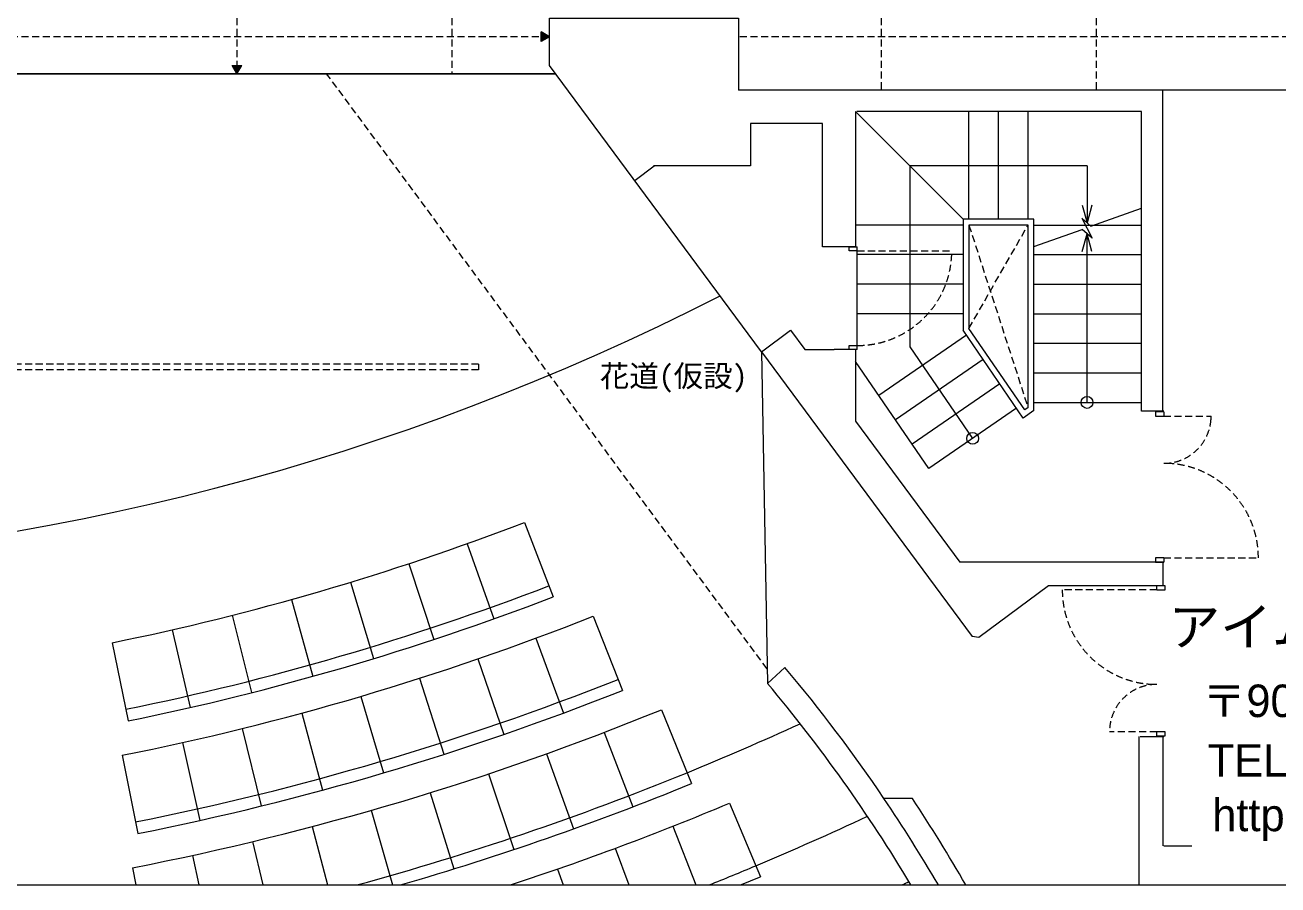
# Model space of a CAD drawing. Units: millimetres, scale not verified. Extents: x -10957 to 29043, y -19439 to 8905.
# Drawn here: x 12485 to 23091, y -19395 to -12122 of the extents above; entities that cross this region are included whole.
import ezdxf
from ezdxf.enums import TextEntityAlignment as Align

# ---------------------------------------------------------------- set-up
doc = ezdxf.new("R2010")
doc.units = ezdxf.units.MM
doc.header["$LTSCALE"] = 50
doc.linetypes.add('DASHED1', pattern=[1.8, 1.2, -0.6])
for name, color, linetype, lineweight in [('D-0', 7, 'Continuous', 18), ('D-A', 7, 'Continuous', 18), ('D-D', 7, 'Continuous', 18), ('D-E', 4, 'DASHED1', 18), ('F-F', 7, 'Continuous', 18)]:
    doc.layers.add(name, color=color, linetype=linetype, lineweight=lineweight)
doc.styles.add('HG明朝B', font='')
doc.styles.add('ＭＳ ゴシック', font='')
doc.styles.get('HG明朝B').set_extended_font_data('HG明朝B')
doc.styles.get('ＭＳ ゴシック').set_extended_font_data('MS Gothic')

msp = doc.modelspace()

# ---------------------------------------------------------------- linework, layer by layer
at = {"layer": 'D-0'}
for p, q in [((16924.97, -12463.69), (16924.97, -12063.69)), ((18719.49, -14886.05), (16924.97, -12463.69)), ((2611.89, -12533.69), (16976.82, -12533.69)), ((23724.97, -12673.69), (18524.97, -12673.69)), ((22114.97, -15388.79), (22114.97, -12673.69)), ((19514.97, -12853.69), (19514.97, -13997.14)), ((20424.97, -13763.69), (19514.97, -12853.69)), ((21934.97, -12853.69), (19524.97, -12853.69)), ((20474.97, -13763.69), (20474.97, -12853.69)), ((20724.97, -13763.69), (20724.97, -12853.69)), ((20974.97, -13763.69), (20974.97, -12853.69)), ((21934.97, -15388.79), (21934.97, -12853.69)), ((18624.97, -12953.69), (18624.97, -13313.69)), ((17649.68, -13433.41), (17811.29, -13313.69)), ((18624.97, -13313.69), (17805.37, -13313.69)), ((19974.97, -13313.69), (19974.97, -14843.03)), ((21474.97, -13313.69), (19974.97, -13313.69)), ((21474.97, -13313.69), (21474.97, -13794.41)), ((21434.73, -13644.23), (21474.97, -13794.41)), ((21515.21, -13644.23), (21474.97, -13794.41)), ((21507.51, -13822.97), (21934.97, -13671.11)), ((20424.97, -13763.69), (20424.97, -14703.56)), ((21024.97, -13763.69), (20424.97, -13763.69)), ((21024.97, -15382.95), (21024.97, -13763.69)), ((21429.45, -13754.47), (21507.51, -13822.97)), ((20424.97, -13813.69), (19514.97, -13813.69)), ((20474.97, -13813.69), (20474.97, -14688.07)), ((20974.97, -13813.69), (20474.97, -13813.69)), ((20974.97, -15356.61), (20974.97, -13813.69)), ((21024.97, -13813.69), (21934.97, -13813.69)), ((21024.97, -13994.4), (21432.67, -13849.55)), ((21434.73, -14036.39), (21474.97, -13886.21)), ((21474.97, -15313.69), (21474.97, -13886.21)), ((21515.21, -14036.39), (21474.97, -13886.21)), ((19334.97, -13997.14), (19234.97, -13997.14)), ((19514.97, -13997.14), (19334.97, -13997.14)), ((19459.97, -13997.14), (19529.97, -13997.14)), ((19529.97, -14867.14), (19529.97, -13997.14)), ((19529.97, -14062.14), (19529.97, -14032.14)), ((20424.97, -14063.69), (19529.97, -14063.69)), ((21024.97, -14063.69), (21934.97, -14063.69)), ((20424.97, -14313.69), (19529.97, -14313.69)), ((21024.97, -14313.69), (21934.97, -14313.69)), ((20424.97, -14563.69), (19529.97, -14563.69)), ((21024.97, -14563.69), (21934.97, -14563.69)), ((18719.49, -14886.05), (18965.48, -14703.82)), ((18965.48, -14703.82), (19087.12, -14867.14)), ((20933.73, -15445.51), (20424.97, -14703.56)), ((20946.69, -15376), (20474.97, -14688.07)), ((19459.97, -14832.14), (19529.97, -14832.14)), ((20453.24, -14744.8), (19710.99, -15253.77)), ((19974.97, -14843.03), (20506.26, -15617.83)), ((21024.97, -14813.69), (21934.97, -14813.69)), ((18719.49, -14886.05), (20503.39, -17294.07)), ((19087.12, -14867.14), (19334.97, -14867.14)), ((19514.97, -14867.14), (19334.97, -14867.14)), ((20594.62, -14950.98), (19852.37, -15459.96)), ((20135.13, -15872.32), (19514.97, -14967.91)), ((20736.01, -15157.16), (19993.75, -15666.14)), ((21024.97, -15063.69), (21934.97, -15063.69)), ((20877.39, -15363.35), (20135.13, -15872.32)), ((20974.97, -15356.61), (20946.69, -15376)), ((21024.97, -15313.69), (21934.97, -15313.69)), ((21024.97, -15382.95), (20933.73, -15445.51)), ((22124.97, -15388.79), (21934.97, -15388.79)), ((22054.97, -15428.69), (22124.97, -15428.69)), ((22124.97, -15393.69), (22124.97, -15428.69)), ((22524.97, -15458.69), (22524.97, -15428.69)), ((16713.99, -16328.23), (16955.7, -16958.47)), ((16226.31, -16508.71), (16453.1, -17144.47)), ((22124.97, -16628.69), (22124.97, -16663.69)), ((15734.52, -16677.64), (15946.27, -17318.56)), ((22124.97, -16663.69), (20397.31, -16663.69)), ((22054.97, -16663.69), (22124.97, -16663.69)), ((22114.97, -16663.69), (22114.97, -16863.69)), ((15238.88, -16834.94), (15435.47, -17480.67)), ((21149.81, -16863.69), (20557.9, -17302.18)), ((22124.97, -16863.69), (21149.81, -16863.69)), ((22064.97, -16898.69), (22064.97, -16863.69)), ((22134.97, -16863.69), (22064.97, -16863.69)), ((22064.97, -16898.69), (22134.97, -16898.69)), ((22134.97, -16898.69), (22134.97, -16863.69)), ((14739.67, -16980.51), (14920.99, -17630.7)), ((14237.17, -17114.29), (14403.12, -17768.57)), ((17293.16, -17122.05), (17541.88, -17749.55)), ((13731.66, -17236.18), (13882.15, -17894.19)), ((13223.42, -17346.13), (13358.36, -18007.51)), ((16807.62, -17308.18), (17042.1, -17941.14)), ((20557.9, -17302.18), (20503.39, -17294.07)), ((16317.99, -17483.3), (16538.11, -18121.4)), ((15824.53, -17647.31), (16030.19, -18290.22)), ((15327.5, -17800.13), (15518.57, -18447.52)), ((17871.42, -17913.39), (18126.56, -18538.32)), ((14827.14, -17941.69), (15003.54, -18593.23)), ((14323.71, -18071.9), (14485.34, -18727.26)), ((17387.89, -18104.72), (17629.42, -18735.03)), ((22134.97, -18098.69), (22064.97, -18098.69)), ((22064.97, -18133.69), (22064.97, -18098.69)), ((13817.46, -18190.72), (13964.25, -18849.56)), ((21914.97, -19394.87), (21914.97, -18138.58)), ((21924.97, -18138.58), (22124.97, -18138.58)), ((22114.97, -18138.58), (22114.97, -19063.69)), ((13308.66, -18298.06), (13440.53, -18960.05)), ((16900.33, -18285.5), (17128.13, -18920.91)), ((16408.96, -18455.67), (16622.92, -19095.87)), ((15914.02, -18615.14), (16114.04, -19259.82)), ((19996.36, -18663.69), (19755.66, -18663.69)), ((15415.73, -18763.83), (15596.61, -19394.87)), ((18448.83, -18702.57), (18709.89, -19325.04)), ((14914.34, -18901.68), (15044.19, -19394.87)), ((17967.22, -18898.67), (18163.25, -19394.87)), ((14410.07, -19028.62), (14498.05, -19394.87)), ((17481.62, -19084.67), (17596.75, -19394.87)), ((22124.97, -19063.69), (22362.27, -19063.69)), ((13903.16, -19144.59), (13957.57, -19394.87)), ((13393.86, -19249.53), (13422.17, -19394.87)), ((16992.25, -19260.5), (17038.96, -19394.87))]:
    msp.add_line(p, q, dxfattribs=at)
at = {"layer": 'D-0', "linetype": 'DASHED1'}
for p, q in [((18766.63, -17566.75), (15038.05, -12533.69)), ((20474.97, -14688.07), (20974.97, -13813.69)), ((20474.97, -13813.69), (20974.97, -15356.61)), ((19529.97, -14032.14), (20329.97, -14032.14)), ((16324.97, -14989.39), (8824.97, -14989.39)), ((16324.97, -15037.99), (8824.97, -15037.99)), ((16324.97, -14989.39), (16324.97, -15037.99)), ((22124.97, -15428.69), (22524.97, -15428.69)), ((22124.97, -16628.69), (22924.97, -16628.69)), ((22064.97, -16898.69), (21264.97, -16898.69)), ((22064.97, -18098.69), (21664.97, -18098.69))]:
    msp.add_line(p, q, dxfattribs=at)
at = {"layer": 'D-0'}
for points in [[(16924.97, -12063.69), (18524.97, -12063.69), (18524.97, -12673.69)], [(16976.82, -12533.69), (2611.89, -12533.69), (717.81, -15090.42)], [(19234.97, -13997.14), (19234.97, -12953.69), (18624.97, -12953.69)], [(21429.45, -13754.47), (21517.55, -13923.1), (21432.67, -13849.55)], [(19529.97, -14032.14), (19459.97, -14032.14), (19459.97, -13997.14)], [(19529.97, -14867.14), (19459.97, -14867.14), (19459.97, -14832.14)], [(18719.49, -14886.05), (18768.79, -17689.9), (18917.84, -17556.4)], [(19514.97, -14867.14), (19514.97, -15472.65), (20397.31, -16663.69)], [(22124.97, -15393.69), (22054.97, -15393.69), (22054.97, -15428.69)], [(22124.97, -16628.69), (22054.97, -16628.69), (22054.97, -16663.69)], [(22064.97, -18133.69), (22134.97, -18133.69), (22134.97, -18098.69)]]:
    msp.add_lwpolyline(points, dxfattribs=at)
for centre in [(21474.97, -15313.69), (20506.26, -15617.83)]:
    msp.add_circle(centre, 50, dxfattribs=at)
at = {"layer": 'D-0', "linetype": 'DASHED1'}
for centre, radius, start, end in [((19529.97, -14032.14), 800, 270, 0), ((22124.97, -15428.69), 400, 270, 0), ((22124.97, -16628.69), 800, 0, 90), ((22064.97, -16898.69), 800, 180, 270), ((22064.97, -18098.69), 400, 90, 180)]:
    msp.add_arc(centre, radius, start, end, dxfattribs=at)
at = {"layer": 'D-0', "color": 4}
msp.add_arc((8811.66, 4276.47), 20990.16, 247.31889, 297.08364, dxfattribs=at)
at = {"layer": 'D-0'}
for centre, radius, start, end in [((8811.66, 4276.44), 22068.07, 281.53204, 290.98287), ((8811.66, 4276.44), 22643.07, 281.53204, 290.98287), ((8811.66, 4276.44), 22743.07, 281.53204, 290.98287), ((8811.66, 4276.44), 23018.07, 281.26624, 291.62139), ((8824.97, -26063.69), 13200, 34.09772, 40.12756), ((8811.66, 4276.44), 23593.07, 281.26624, 291.62139), ((8824.97, -26063.69), 13000, 30.86292, 40.10105), ((8811.66, 4276.44), 23693.07, 281.26624, 291.62139), ((8811.66, 4276.44), 23968.07, 281.02163, 292.20941), ((8811.66, 4276.44), 24543.07, 292.20941, 294.64556), ((8811.66, 4276.44), 24543.07, 285.31662, 292.20941), ((8811.66, 4276.44), 24643.07, 286.14377, 292.20941), ((8824.97, -26063.69), 13200, 30.34551, 34.09772), ((8824.97, -26063.69), 13400, 29.84615, 33.52074), ((8811.66, 4276.44), 24918.07, 288.2011, 292.75269), ((8811.66, 4276.44), 25493.07, 292.75269, 295.07512), ((8811.66, 4276.44), 25493.07, 291.79173, 292.75269), ((8811.66, 4276.44), 25593.07, 292.34501, 292.75269), ((8811.66, 4276.44), 26143.07, 295.11564, 295.25948)]:
    msp.add_arc(centre, radius, start, end, dxfattribs=at)
at = {"layer": 'D-D'}
for p, q in [((16924.96, -12220.69), (16854.25, -12179.86)), ((16854.25, -12261.51), (16854.25, -12179.86)), ((16856.51, -12181.17), (16856.51, -12260.21)), ((16859.01, -12182.61), (16859.01, -12258.76)), ((16861.51, -12184.05), (16861.51, -12257.32)), ((16864.01, -12185.5), (16864.01, -12255.88)), ((16866.51, -12186.94), (16866.51, -12254.43)), ((16869.01, -12188.38), (16869.01, -12252.99)), ((16871.51, -12189.83), (16871.51, -12251.55)), ((16874.01, -12191.27), (16874.01, -12250.1)), ((16876.51, -12192.71), (16876.51, -12248.66)), ((16879.01, -12194.16), (16879.01, -12247.22)), ((16881.51, -12195.6), (16881.51, -12245.77)), ((16924.96, -12220.69), (16854.25, -12261.51)), ((16884.01, -12197.04), (16884.01, -12244.33)), ((16886.51, -12198.49), (16886.51, -12242.89)), ((16889.01, -12199.93), (16889.01, -12241.44)), ((16891.51, -12201.37), (16891.51, -12240)), ((16894.01, -12202.82), (16894.01, -12238.56)), ((16896.51, -12204.26), (16896.51, -12237.11)), ((16899.01, -12205.7), (16899.01, -12235.67)), ((16901.51, -12207.15), (16901.51, -12234.23)), ((16904.01, -12208.59), (16904.01, -12232.78)), ((16906.51, -12210.03), (16906.51, -12231.34)), ((16909.01, -12211.48), (16909.01, -12229.9)), ((16911.51, -12212.92), (16911.51, -12228.45)), ((16914.01, -12214.36), (16914.01, -12227.01)), ((16916.51, -12215.81), (16916.51, -12225.57)), ((16919.01, -12217.25), (16919.01, -12224.12)), ((16921.51, -12218.69), (16921.51, -12222.68)), ((16924.01, -12220.14), (16924.01, -12221.23)), ((14238.14, -12462.97), (14319.79, -12462.97)), ((14278.97, -12533.68), (14238.14, -12462.97)), ((14318.49, -12465.23), (14239.45, -12465.23)), ((14317.04, -12467.73), (14240.89, -12467.73)), ((14315.6, -12470.23), (14242.33, -12470.23)), ((14314.16, -12472.73), (14243.78, -12472.73)), ((14312.71, -12475.23), (14245.22, -12475.23)), ((14311.27, -12477.73), (14246.66, -12477.73)), ((14309.83, -12480.23), (14248.11, -12480.23)), ((14308.38, -12482.73), (14249.55, -12482.73)), ((14306.94, -12485.23), (14250.99, -12485.23)), ((14305.5, -12487.73), (14252.44, -12487.73)), ((14304.05, -12490.23), (14253.88, -12490.23)), ((14302.61, -12492.73), (14255.32, -12492.73)), ((14301.17, -12495.23), (14256.77, -12495.23)), ((14299.72, -12497.73), (14258.21, -12497.73)), ((14298.28, -12500.23), (14259.65, -12500.23)), ((14296.84, -12502.73), (14261.1, -12502.73)), ((14295.39, -12505.23), (14262.54, -12505.23)), ((14293.95, -12507.73), (14263.98, -12507.73)), ((14292.5, -12510.23), (14265.43, -12510.23)), ((14291.06, -12512.73), (14266.87, -12512.73)), ((14278.97, -12533.68), (14319.79, -12462.97)), ((14289.62, -12515.23), (14268.31, -12515.23)), ((14288.17, -12517.73), (14269.76, -12517.73)), ((14286.73, -12520.23), (14271.2, -12520.23)), ((14285.29, -12522.73), (14272.64, -12522.73)), ((14283.84, -12525.23), (14274.09, -12525.23)), ((14282.4, -12527.73), (14275.53, -12527.73)), ((14280.96, -12530.23), (14276.97, -12530.23)), ((14279.51, -12532.73), (14278.42, -12532.73))]:
    msp.add_line(p, q, dxfattribs=at)
at = {"layer": 'D-E'}
for p, q in [((14278.97, 4856.31), (14278.97, -12533.69)), ((16096.97, 4856.31), (16096.97, -12533.69)), ((19732.97, 4856.31), (19732.97, -12673.69)), ((21550.97, 4856.31), (21550.97, -12673.69)), ((16924.97, -12220.69), (724.97, -12220.69)), ((23724.97, -12220.69), (18524.97, -12220.69))]:
    msp.add_line(p, q, dxfattribs=at)
at = {"layer": 'F-F'}
msp.add_line((-10957.04, -19394.87), (29042.96, -19394.87), dxfattribs=at)

# ---------------------------------------------------------------- texts
at = {"layer": 'D-A', "style": 'ＭＳ ゴシック'}
msp.add_text('花道(仮設)', height=183.3, dxfattribs=at).set_placement((17350.03, -15236.49), align=Align.BOTTOM_LEFT)
at = {"layer": 'F-F', "style": 'HG明朝B'}
for s, height, p in [('アイム・ユニバース てだこホール', 320.7, (22164.65, -17466.88)), ('〒901-2103 沖縄県浦添市仲間1-9-3', 274.9, (22448.4, -18057.49)), ('TEL.098-942-4360 FAX.098-942-4338', 274.9, (22495.9, -18561.65)), ('http://www.tedakohall.jp', 274.9, (22534.47, -19022.86))]:
    msp.add_text(s, height=height, dxfattribs=at).set_placement(p, align=Align.BOTTOM_LEFT)

doc.saveas('drawing.dxf')
